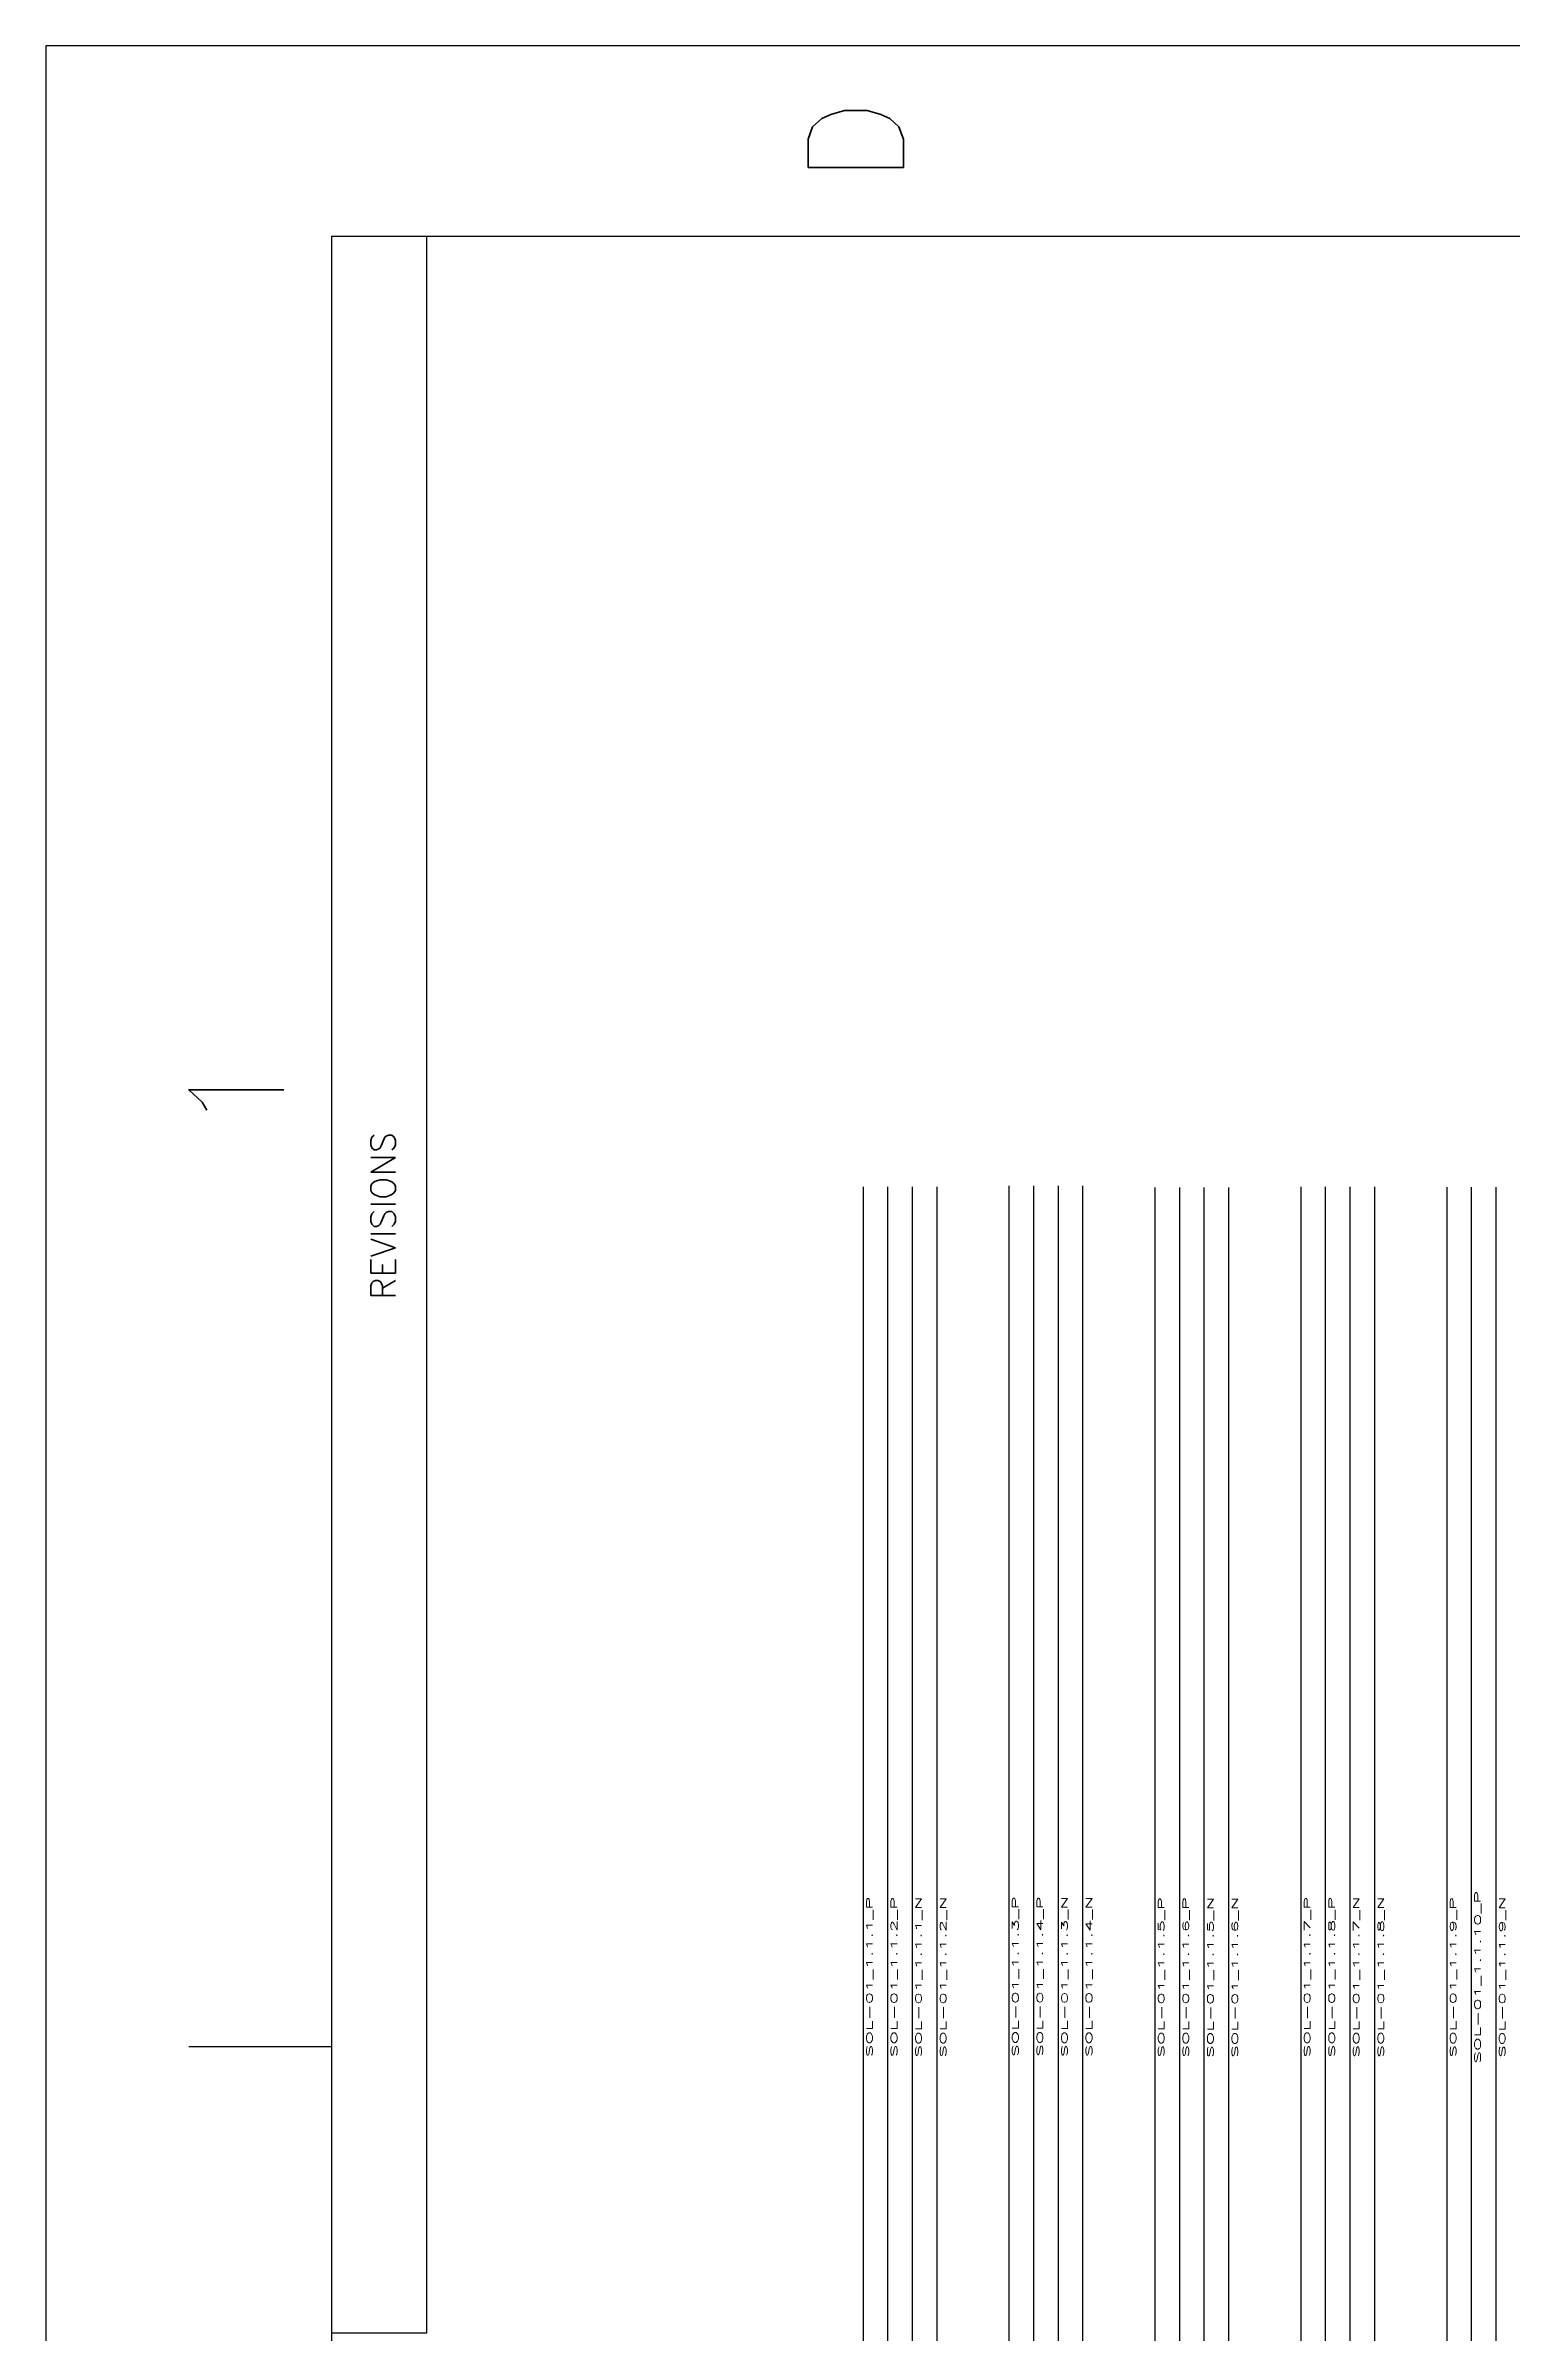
# Model space of a CAD drawing. Extents: x -25 to 1930, y -506 to 1148.
# Drawn here: x -25 to 278.3, y 674.9 to 1147.8 of the extents above; entities that cross this region are included whole.
import ezdxf
from ezdxf.enums import TextEntityAlignment as Align

# ---------------------------------------------------------------- set-up
doc = ezdxf.new("R2010")
doc.units = 0
doc.header["$MEASUREMENT"] = 0
for name, color, linetype in [('RED_10AWG', 1, 'Continuous'), ('Title Block', 7, 'Continuous'), ('Viewport', 7, 'Continuous'), ('WIRENO', 70, 'Continuous')]:
    doc.layers.add(name, color=color, linetype=linetype)
doc.styles.add('Roman', font='romans')
doc.styles.add('WD', font='romans.shx')

# ---------------------------------------------------------------- blocks, each defined once
blk = doc.blocks.new('ANSI_border_C')
at = {"layer": 'Title Block'}
for p, q in [((21, 16), (0, 16)), ((21, 0), (21, 16)), ((15.75, 15.25), (15.75, 15.625)), ((20.5, 15.25), (0.5, 15.25)), ((15, 15.25), (15, 15)), ((20.5, 0.75), (20.5, 15.25)), ((15, 15), (20.5, 15))]:
    blk.add_line(p, q, dxfattribs=at)
at = {"layer": 'Title Block', "style": 'Roman'}
for s, p in [('1', (18.25, 15.5)), ('D', (20.75, 13.875))]:
    blk.add_text(s, height=0.25, dxfattribs=at).set_placement(p, align=Align.MIDDLE_CENTER)
blk.add_text('REVISIONS', height=0.065, dxfattribs=at).set_placement((17.7102, 15.0825))
blk = doc.blocks.new('JIC_border_C')
at = {"xscale": 78.77001811510775, "yscale": 78.77001811510775, "zscale": 78.77001811510775, "rotation": 90}
blk.add_blockref('ANSI_border_C', (1235.32, -506.34), dxfattribs=at)
blk = doc.blocks.new('WD_WNV2')
at = {"linetype": 'Continuous', "style": 'WD', "width": 0.8}
blk.add_attdef('WIRENO', text='', height=0.125, rotation=90, dxfattribs=at).set_placement((0.062, 0), align=Align.TOP_CENTER)
at = {"style": 'WD', "flags": 1}
for tag, p in [('W01USER', (0.141, -0.094)), ('W02USER', (0.141, -0.102)), ('W03USER', (0.141, -0.109)), ('W04USER', (0.141, -0.117)), ('W05USER', (0.141, -0.125)), ('W06USER', (0.141, -0.133)), ('W07USER', (0.141, -0.141)), ('W08USER', (0.141, -0.148)), ('W09USER', (0.141, -0.156)), ('W10USER', (0.141, -0.164))]:
    blk.add_attdef(tag, text='', height=0.005, dxfattribs=at).set_placement(p, align=Align.CENTER)

msp = doc.modelspace()

# ---------------------------------------------------------------- linework, layer by layer
at = {"layer": 'RED_10AWG'}
for p, q in [((143.96, 585.44), (143.96, 912.04)), ((149.03, 585.44), (149.03, 912.04)), ((154.11, 585.44), (154.11, 912.04)), ((159.18, 585.44), (159.18, 912.04)), ((174.11, 585.44), (174.11, 912.23)), ((179.19, 585.44), (179.19, 912.23)), ((184.26, 585.44), (184.26, 912.23)), ((189.33, 585.44), (189.33, 912.23)), ((204.27, 585.44), (204.27, 911.91)), ((209.34, 585.44), (209.34, 911.91)), ((214.41, 585.44), (214.41, 911.91)), ((219.49, 585.44), (219.49, 911.91)), ((234.42, 585.44), (234.42, 912.03)), ((239.49, 585.44), (239.49, 912.03)), ((244.57, 585.44), (244.57, 912.03)), ((249.64, 585.44), (249.64, 912.03)), ((264.57, 585.44), (264.57, 911.98)), ((269.65, 585.44), (269.65, 911.98)), ((274.72, 585.44), (274.72, 911.98))]:
    msp.add_line(p, q, dxfattribs=at)

# ---------------------------------------------------------------- block references
at = {"layer": 'Viewport'}
msp.add_blockref('JIC_border_C', (0, 0), dxfattribs=at)
at = {"layer": 'WIRENO'}
ref = msp.add_blockref('WD_WNV2', (269.65, 748.71), dxfattribs=dict(at, xscale=10, yscale=30))
ref.add_attrib('WIRENO', 'SOL-01_1.1.10_P', dxfattribs={"linetype": 'Continuous', "height": 1.25, "rotation": 90, "style": 'WD', "width": 2.4}).set_placement((270.27, 748.71), align=Align.TOP_CENTER)
ref = msp.add_blockref('WD_WNV2', (143.96, 748.74), dxfattribs=dict(at, xscale=10, yscale=30))
ref.add_attrib('WIRENO', 'SOL-01_1.1.1_P', dxfattribs={"linetype": 'Continuous', "height": 1.25, "rotation": 90, "style": 'WD', "width": 2.4}).set_placement((144.59, 748.74), align=Align.TOP_CENTER)
ref = msp.add_blockref('WD_WNV2', (149.03, 748.74), dxfattribs=dict(at, xscale=10, yscale=30))
ref.add_attrib('WIRENO', 'SOL-01_1.1.2_P', dxfattribs={"linetype": 'Continuous', "height": 1.25, "rotation": 90, "style": 'WD', "width": 2.4}).set_placement((149.66, 748.74), align=Align.TOP_CENTER)
ref = msp.add_blockref('WD_WNV2', (154.11, 748.74), dxfattribs=dict(at, xscale=10, yscale=30))
ref.add_attrib('WIRENO', 'SOL-01_1.1.1_N', dxfattribs={"linetype": 'Continuous', "height": 1.25, "rotation": 90, "style": 'WD', "width": 2.4}).set_placement((154.73, 748.74), align=Align.TOP_CENTER)
ref = msp.add_blockref('WD_WNV2', (159.18, 748.74), dxfattribs=dict(at, xscale=10, yscale=30))
ref.add_attrib('WIRENO', 'SOL-01_1.1.2_N', dxfattribs={"linetype": 'Continuous', "height": 1.25, "rotation": 90, "style": 'WD', "width": 2.4}).set_placement((159.81, 748.74), align=Align.TOP_CENTER)
ref = msp.add_blockref('WD_WNV2', (174.11, 748.83), dxfattribs=dict(at, xscale=10, yscale=30))
ref.add_attrib('WIRENO', 'SOL-01_1.1.3_P', dxfattribs={"linetype": 'Continuous', "height": 1.25, "rotation": 90, "style": 'WD', "width": 2.4}).set_placement((174.74, 748.83), align=Align.TOP_CENTER)
ref = msp.add_blockref('WD_WNV2', (179.19, 748.83), dxfattribs=dict(at, xscale=10, yscale=30))
ref.add_attrib('WIRENO', 'SOL-01_1.1.4_P', dxfattribs={"linetype": 'Continuous', "height": 1.25, "rotation": 90, "style": 'WD', "width": 2.4}).set_placement((179.81, 748.83), align=Align.TOP_CENTER)
ref = msp.add_blockref('WD_WNV2', (184.26, 748.83), dxfattribs=dict(at, xscale=10, yscale=30))
ref.add_attrib('WIRENO', 'SOL-01_1.1.3_N', dxfattribs={"linetype": 'Continuous', "height": 1.25, "rotation": 90, "style": 'WD', "width": 2.4}).set_placement((184.89, 748.83), align=Align.TOP_CENTER)
ref = msp.add_blockref('WD_WNV2', (189.33, 748.83), dxfattribs=dict(at, xscale=10, yscale=30))
ref.add_attrib('WIRENO', 'SOL-01_1.1.4_N', dxfattribs={"linetype": 'Continuous', "height": 1.25, "rotation": 90, "style": 'WD', "width": 2.4}).set_placement((189.96, 748.83), align=Align.TOP_CENTER)
ref = msp.add_blockref('WD_WNV2', (204.27, 748.67), dxfattribs=dict(at, xscale=10, yscale=30))
ref.add_attrib('WIRENO', 'SOL-01_1.1.5_P', dxfattribs={"linetype": 'Continuous', "height": 1.25, "rotation": 90, "style": 'WD', "width": 2.4}).set_placement((204.89, 748.67), align=Align.TOP_CENTER)
ref = msp.add_blockref('WD_WNV2', (209.34, 748.67), dxfattribs=dict(at, xscale=10, yscale=30))
ref.add_attrib('WIRENO', 'SOL-01_1.1.6_P', dxfattribs={"linetype": 'Continuous', "height": 1.25, "rotation": 90, "style": 'WD', "width": 2.4}).set_placement((209.96, 748.67), align=Align.TOP_CENTER)
ref = msp.add_blockref('WD_WNV2', (214.41, 748.67), dxfattribs=dict(at, xscale=10, yscale=30))
ref.add_attrib('WIRENO', 'SOL-01_1.1.5_N', dxfattribs={"linetype": 'Continuous', "height": 1.25, "rotation": 90, "style": 'WD', "width": 2.4}).set_placement((215.04, 748.67), align=Align.TOP_CENTER)
ref = msp.add_blockref('WD_WNV2', (219.49, 748.67), dxfattribs=dict(at, xscale=10, yscale=30))
ref.add_attrib('WIRENO', 'SOL-01_1.1.6_N', dxfattribs={"linetype": 'Continuous', "height": 1.25, "rotation": 90, "style": 'WD', "width": 2.4}).set_placement((220.11, 748.67), align=Align.TOP_CENTER)
ref = msp.add_blockref('WD_WNV2', (234.42, 748.73), dxfattribs=dict(at, xscale=10, yscale=30))
ref.add_attrib('WIRENO', 'SOL-01_1.1.7_P', dxfattribs={"linetype": 'Continuous', "height": 1.25, "rotation": 90, "style": 'WD', "width": 2.4}).set_placement((235.04, 748.73), align=Align.TOP_CENTER)
ref = msp.add_blockref('WD_WNV2', (239.49, 748.73), dxfattribs=dict(at, xscale=10, yscale=30))
ref.add_attrib('WIRENO', 'SOL-01_1.1.8_P', dxfattribs={"linetype": 'Continuous', "height": 1.25, "rotation": 90, "style": 'WD', "width": 2.4}).set_placement((240.12, 748.73), align=Align.TOP_CENTER)
ref = msp.add_blockref('WD_WNV2', (244.57, 748.73), dxfattribs=dict(at, xscale=10, yscale=30))
ref.add_attrib('WIRENO', 'SOL-01_1.1.7_N', dxfattribs={"linetype": 'Continuous', "height": 1.25, "rotation": 90, "style": 'WD', "width": 2.4}).set_placement((245.19, 748.73), align=Align.TOP_CENTER)
ref = msp.add_blockref('WD_WNV2', (249.64, 748.73), dxfattribs=dict(at, xscale=10, yscale=30))
ref.add_attrib('WIRENO', 'SOL-01_1.1.8_N', dxfattribs={"linetype": 'Continuous', "height": 1.25, "rotation": 90, "style": 'WD', "width": 2.4}).set_placement((250.26, 748.73), align=Align.TOP_CENTER)
ref = msp.add_blockref('WD_WNV2', (264.57, 748.71), dxfattribs=dict(at, xscale=10, yscale=30))
ref.add_attrib('WIRENO', 'SOL-01_1.1.9_P', dxfattribs={"linetype": 'Continuous', "height": 1.25, "rotation": 90, "style": 'WD', "width": 2.4}).set_placement((265.2, 748.71), align=Align.TOP_CENTER)
ref = msp.add_blockref('WD_WNV2', (274.72, 748.71), dxfattribs=dict(at, xscale=10, yscale=30))
ref.add_attrib('WIRENO', 'SOL-01_1.1.9_N', dxfattribs={"linetype": 'Continuous', "height": 1.25, "rotation": 90, "style": 'WD', "width": 2.4}).set_placement((275.34, 748.71), align=Align.TOP_CENTER)

doc.saveas('drawing.dxf')
